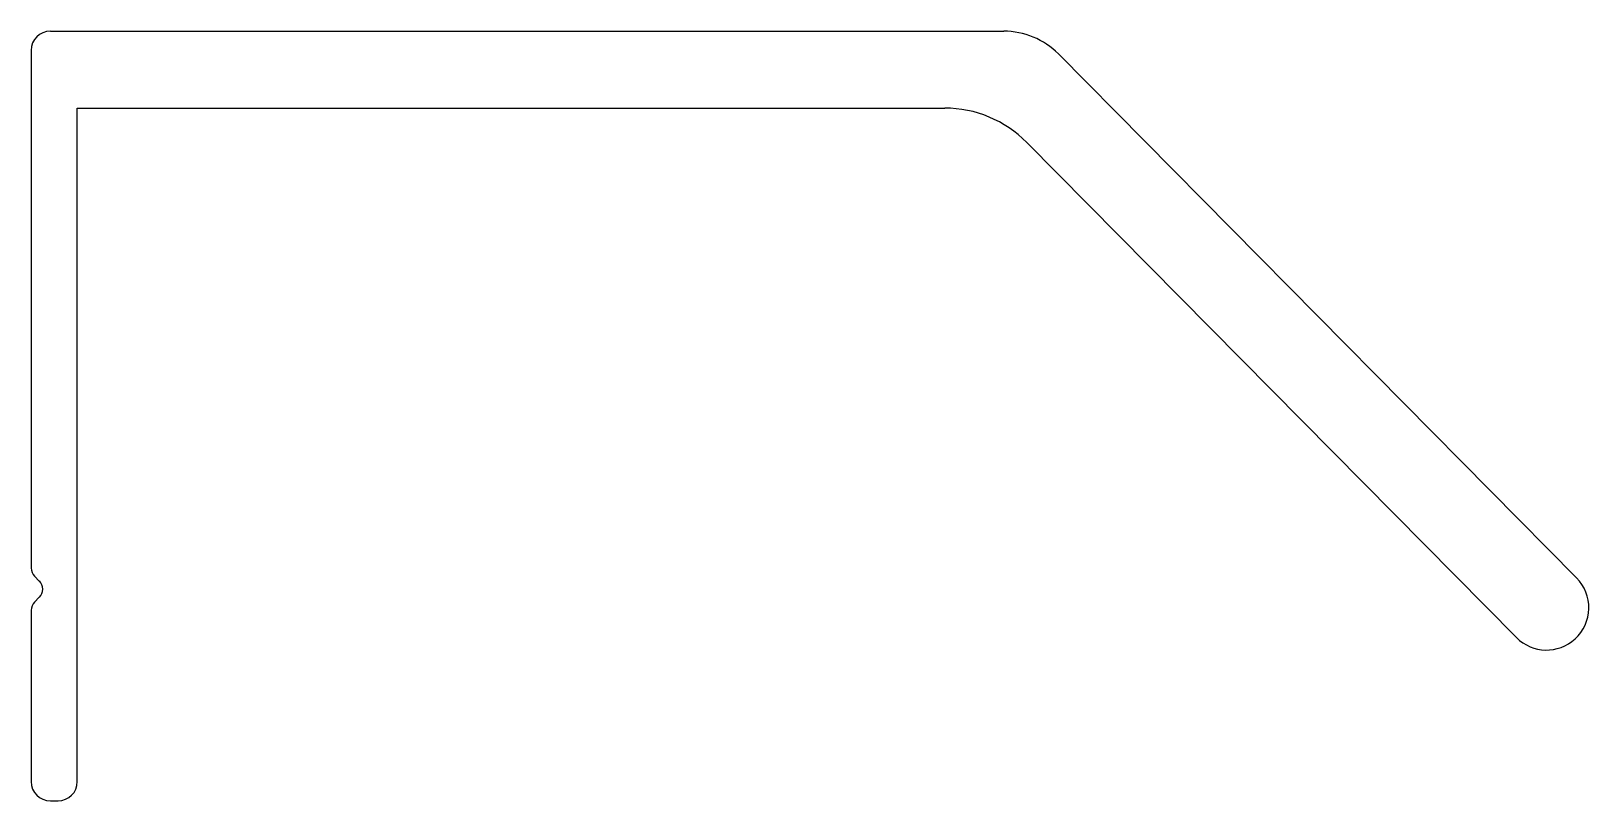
# Model space of a CAD drawing. Extents: x 1644.2 to 1684.7, y 1842.1 to 1862.1.
import ezdxf

# ---------------------------------------------------------------- set-up
doc = ezdxf.new("R2010")
doc.units = 0
doc.layers.get('0').update_dxf_attribs({"linetype": 'CONTINUOUS'})

msp = doc.modelspace()

# ---------------------------------------------------------------- linework, layer by layer
at = {"color": 0}
for p, q in [((1644.654, 1862.103), (1669.44, 1862.103)), ((1644.154, 1861.603), (1644.154, 1848.152)), ((1670.862, 1861.51), (1684.336, 1847.895)), ((1645.354, 1842.603), (1645.354, 1860.103)), ((1645.354, 1860.103), (1667.907, 1860.103)), ((1670.039, 1859.213), (1682.773, 1846.347)), ((1644.242, 1847.94), (1644.367, 1847.815)), ((1644.367, 1847.391), (1644.242, 1847.266)), ((1644.154, 1847.053), (1644.154, 1842.603)), ((1644.654, 1842.103), (1644.854, 1842.103))]:
    msp.add_line(p, q, dxfattribs=at)
for centre, radius, start, end in [((1644.654, 1861.603), 0.5, 90, 180), ((1669.44, 1860.103), 2, 44.7038, 90), ((1667.907, 1857.103), 3, 44.7038, 90), ((1644.454, 1848.152), 0.3, 180, 225), ((1644.155, 1847.603), 0.3, 315, 45), ((1683.554, 1847.121), 1.1, 312.5738, 44.7038), ((1644.454, 1847.053), 0.3, 135, 180), ((1683.554, 1847.121), 1.1, 224.7038, 312.5738), ((1644.654, 1842.603), 0.5, 180, 270), ((1644.854, 1842.603), 0.5, 270, 0)]:
    msp.add_arc(centre, radius, start, end, dxfattribs=at)

doc.saveas('drawing.dxf')
